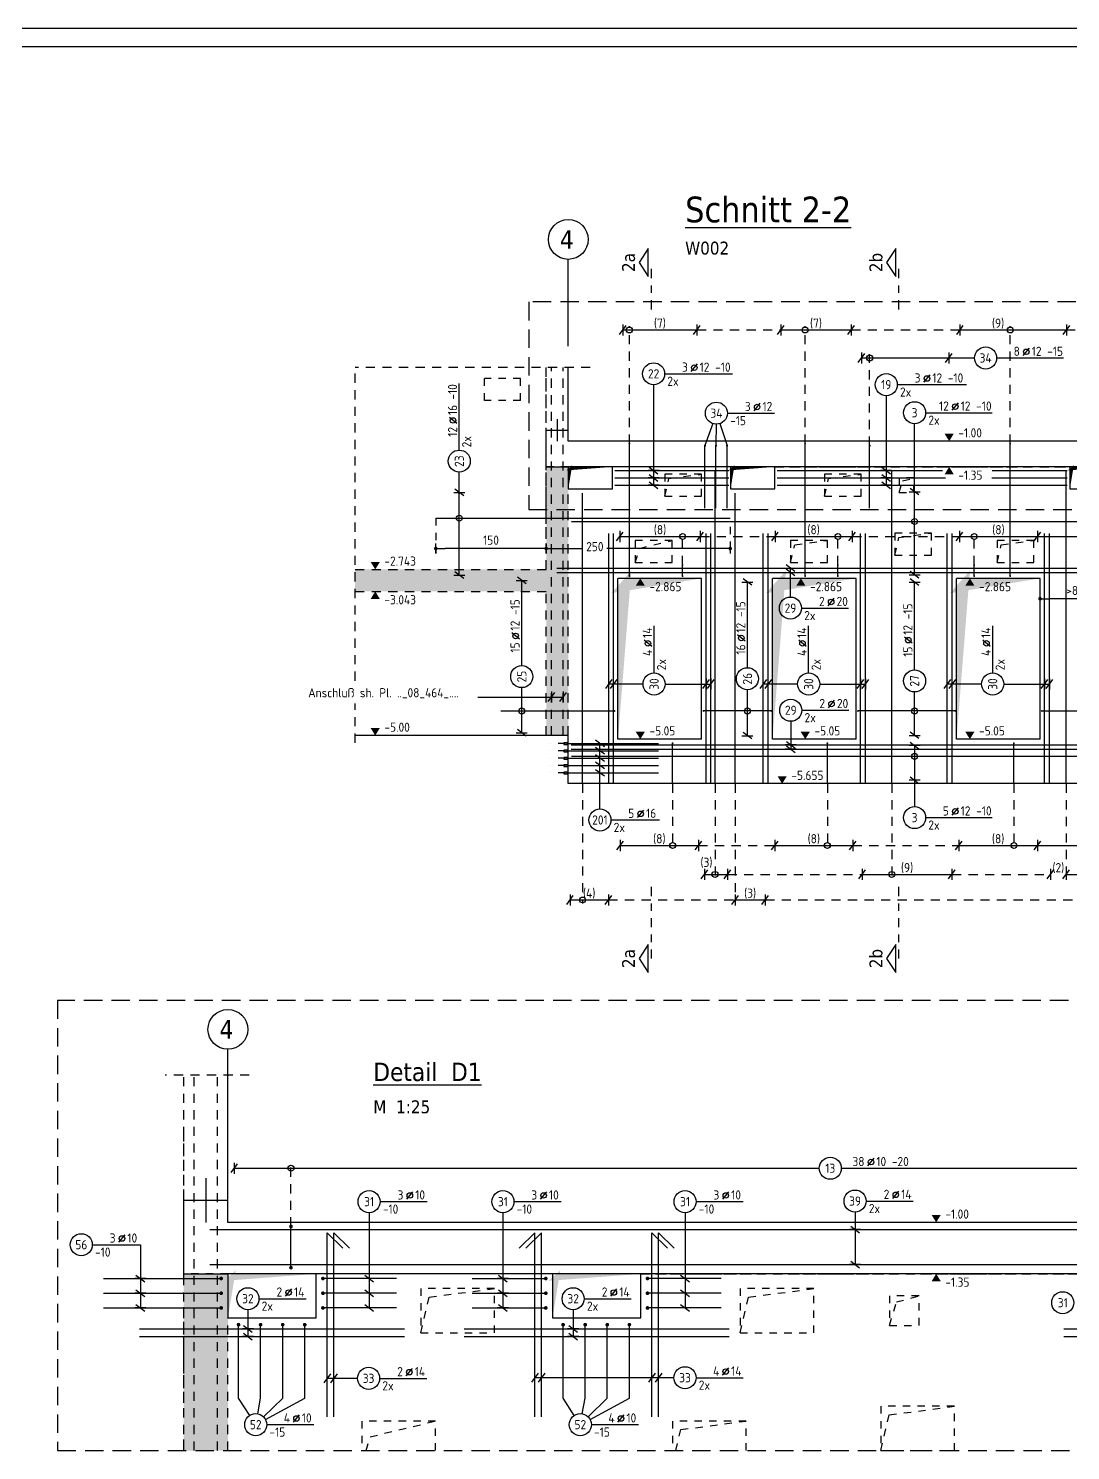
# Model space of a CAD drawing. Extents: x 40 to 158, y 100 to 142.
# Drawn here: x 87.45 to 101.61, y 122.31 to 141.64 of the extents above; entities that cross this region are included whole.
import ezdxf
from ezdxf.enums import TextEntityAlignment as Align

# ---------------------------------------------------------------- set-up
doc = ezdxf.new("R2010")
doc.units = 0
doc.header["$LTSCALE"] = 0.5
for name, pattern in [('AUSGEZOGEN', [1000.01, 1000, 0.01]), ('DASHDOTSMALL', [1.05, 0.5, -0.25, 0.05, -0.25]), ('DOT', [0.175, 0.05, -0.125]), ('HIDDEN', [0.375, 0.25, -0.125]), ('HIDDEN2', [0.187, 0.125, -0.062]), ('HIDDEN4', [0.12, 0.02, -0.1]), ('PUNKT', [0.175, 0.05, -0.125]), ('STRICHLINIE', [0.75, 0.5, -0.25]), ('STRICHPUNKT', [1, 0.5, -0.25, 0, -0.25]), ('STRICHPUNKT2', [0.55, 0.25, -0.125, 0.05, -0.125]), ('VERDECKT', [0.375, 0.25, -0.125])]:
    doc.linetypes.add(name, pattern=pattern)
for name, color, linetype in [('ACHSEN', 7, 'Continuous'), ('AFB', 7, 'Continuous'), ('AFU', 7, 'Continuous'), ('BETON', 7, 'Continuous'), ('DETAIL', 7, 'Continuous'), ('DRUEBER', 7, 'Continuous'), ('grau_dunkel', 7, 'Continuous'), ('grau_mittel', 7, 'Continuous'), ('HILFE', 7, 'Continuous'), ('koten', 7, 'Continuous'), ('MASSE', 7, 'Continuous'), ('RAHMEN', 7, 'Continuous'), ('RND', 7, 'Continuous'), ('SCHNITTE', 7, 'STRICHPUNKT'), ('SFP_Achsen', 7, 'Continuous'), ('TEXT', 7, 'Continuous'), ('VERDECKT', 7, 'Continuous'), ('WBZ', 7, 'Continuous')]:
    doc.layers.add(name, color=color, linetype=linetype)
doc.styles.add('helv', font='tahoma.ttf')
doc.styles.add('txt', font='isocp.shx')
doc.linetypes.add('AFU_50K', pattern='A,0.15,["/",Standard,S=0.2,R=0,X=-0.01,Y=-0.1],0.07,["/",Standard,S=0.2,R=0,X=-0.01,Y=-0.1],0.15', length=0.37)
doc.linetypes.add('AFU_50L', pattern='A,0.75,["/",Standard,S=0.2,R=0,X=-0.01,Y=-0.1],0.07,["/",Standard,S=0.2,R=0,X=-0.01,Y=-0.1],0.75', length=1.57)
doc.linetypes.add('AFU_50M', pattern='A,0.45,["/",Standard,S=0.2,R=0,X=-0.01,Y=-0.1],0.07,["/",Standard,S=0.2,R=0,X=-0.01,Y=-0.1],0.45', length=0.97)
doc.dimstyles.new('DOT_I', dxfattribs={"dimscale": 0.5, "dimtxt": 0.25, "dimasz": 0.25, "dimexe": 0.1, "dimexo": 0.3, "dimgap": 0.1, "dimtad": 1, "dimdec": 3, "dimzin": 3, "dimtxsty": 'txt', "dimblk": 'DOT', "dimblk1": 'DOT', "dimblk2": 'DOT', "dimsah": 1, "dimcen": 0.1, "dimse1": 1, "dimse2": 1, "dimazin": 0, "dimtfac": 1, "dimtdec": 4, "dimtix": 1, "dimtmove": 2, "dimatfit": 3, "dimfxl": 0, "dimtvp": 1, "dimtolj": 1, "dimtzin": 0, "dimarcsym": 0})

# ---------------------------------------------------------------- blocks, each defined once
blk = doc.blocks.new('OKRD_O')
at = {"color": 0, "linetype": 'ByBlock'}
blk.add_solid([(-0.125, 0.202), (0.125, 0.202), (0, 0)], dxfattribs=at)
at = {"color": 0, "linetype": 'ByBlock', "style": 'txt'}
blk.add_attdef('OKRD', (0.25, 0.1), '', height=0.25, dxfattribs=at)
blk = doc.blocks.new('OKRD_U')
at = {"color": 0, "linetype": 'ByBlock'}
blk.add_solid([(-0.125, -0.202), (0.125, -0.202), (0, 0)], dxfattribs=at)
at = {"color": 0, "linetype": 'ByBlock', "style": 'txt'}
blk.add_attdef('OKRD', (0.25, -0.35), '', height=0.25, dxfattribs=at)
blk = doc.blocks.new('RND_LEI')
at = {"layer": 'RND', "color": 7, "linetype": 'Continuous'}
blk.add_line((1.022, 0.066), (1.19, 0.27), dxfattribs=at)
for centre, radius in [((0, 0), 0.3), ((1.106, 0.168), 0.075)]:
    blk.add_circle(centre, radius, dxfattribs=at)
at = {"layer": 'RND', "color": 7, "linetype": 'Continuous', "style": 'txt'}
blk.add_attdef('POSL', text='', height=0.25, dxfattribs=at).set_placement((0, 0), align=Align.MIDDLE)
blk.add_attdef('ANZ', text='', height=0.25, dxfattribs=at).set_placement((0.931, 0.057), align=Align.RIGHT)
for tag, p in [('DUM', (1.253, 0.057)), ('ABSTD', (1.674, 0.057)), ('POSTXT', (0.374, -0.327))]:
    blk.add_attdef(tag, p, '', height=0.25, dxfattribs=at)
blk = doc.blocks.new('lei_gre')
at = {"layer": 'RND', "color": 7, "linetype": 'Continuous'}
for p, q in [((-0.09, -0.12), (0.09, 0.12)), ((0, 0.15), (0, -0.15))]:
    blk.add_line(p, q, dxfattribs=at)
blk = doc.blocks.new('DOT')
at = {"layer": 'MASSE', "color": 7, "linetype": 'Continuous'}
for p, q in [((0, 0), (-1, 0)), ((0, 0.54), (0, -0.54))]:
    blk.add_line(p, q, dxfattribs=at)
at = {"layer": 'MASSE', "color": 7, "linetype": 'Continuous', "const_width": 0.2}
blk.add_lwpolyline([(-0.1, 0, 1), (0.1, 0, 1)], format="xyb", close=True, dxfattribs=at)
blk = doc.blocks.new('*D1233')
at = {"layer": 'DEFPOINTS', "color": 0, "linetype": 'AUSGEZOGEN', "transparency": 16777216}
for p in [(92.982, 134.574), (92.982, 134.574), (94.482, 134.574)]:
    blk.add_point(p, dxfattribs=at)
at = {"layer": 'MASSE', "color": 0, "linetype": 'AUSGEZOGEN', "lineweight": -2, "transparency": 16777216}
blk.add_line((94.357, 134.574), (93.107, 134.574), dxfattribs=at)
at = {"layer": 'MASSE', "color": 0, "linetype": 'AUSGEZOGEN', "lineweight": -2, "transparency": 16777216, "xscale": 0.125, "yscale": 0.125, "zscale": 0.125, "rotation": 180}
blk.add_blockref('DOT', (92.982, 134.574), dxfattribs=at)
at = {"layer": 'MASSE', "color": 0, "linetype": 'AUSGEZOGEN', "lineweight": -2, "transparency": 16777216, "xscale": 0.125, "yscale": 0.125, "zscale": 0.125}
blk.add_blockref('DOT', (94.482, 134.574), dxfattribs=at)
at = {"layer": 'MASSE', "color": 0, "linetype": 'AUSGEZOGEN', "transparency": 16777216, "insert": (93.732, 134.687), "char_height": 0.125, "attachment_point": 5, "style": 'txt'}
blk.add_mtext('\\A1;150', dxfattribs=at)
blk = doc.blocks.new('*D1234')
at = {"layer": 'DEFPOINTS', "color": 0, "linetype": 'AUSGEZOGEN', "transparency": 16777216}
for p in [(94.482, 134.574), (94.482, 134.574), (96.982, 134.574)]:
    blk.add_point(p, dxfattribs=at)
at = {"layer": 'MASSE', "color": 0, "linetype": 'AUSGEZOGEN', "lineweight": -2, "transparency": 16777216}
for p, q in [((94.607, 134.574), (94.978, 134.574)), ((96.857, 134.574), (95.307, 134.574))]:
    blk.add_line(p, q, dxfattribs=at)
at = {"layer": 'MASSE', "color": 0, "linetype": 'AUSGEZOGEN', "lineweight": -2, "transparency": 16777216, "xscale": 0.125, "yscale": 0.125, "zscale": 0.125, "rotation": 180}
blk.add_blockref('DOT', (94.482, 134.574), dxfattribs=at)
at = {"layer": 'MASSE', "color": 0, "linetype": 'AUSGEZOGEN', "lineweight": -2, "transparency": 16777216, "xscale": 0.125, "yscale": 0.125, "zscale": 0.125}
blk.add_blockref('DOT', (96.982, 134.574), dxfattribs=at)
at = {"layer": 'MASSE', "color": 0, "linetype": 'AUSGEZOGEN', "transparency": 16777216, "insert": (95.143, 134.599), "char_height": 0.125, "attachment_point": 5, "style": 'txt'}
blk.add_mtext('\\A1;250', dxfattribs=at)
blk = doc.blocks.new('*D1235')
at = {"layer": 'DEFPOINTS', "color": 0, "linetype": 'AUSGEZOGEN', "transparency": 16777216}
for p in [(101.192, 133.891), (101.192, 133.891), (102.025, 133.891)]:
    blk.add_point(p, dxfattribs=at)
at = {"layer": 'MASSE', "color": 0, "linetype": 'AUSGEZOGEN', "lineweight": -2, "transparency": 16777216}
blk.add_line((101.9, 133.891), (101.317, 133.891), dxfattribs=at)
at = {"layer": 'MASSE', "color": 0, "linetype": 'AUSGEZOGEN', "lineweight": -2, "transparency": 16777216, "xscale": 0.125, "yscale": 0.125, "zscale": 0.125, "rotation": 180}
blk.add_blockref('DOT', (101.192, 133.891), dxfattribs=at)
at = {"layer": 'MASSE', "color": 0, "linetype": 'AUSGEZOGEN', "lineweight": -2, "transparency": 16777216, "xscale": 0.125, "yscale": 0.125, "zscale": 0.125}
blk.add_blockref('DOT', (102.025, 133.891), dxfattribs=at)
at = {"layer": 'MASSE', "color": 0, "linetype": 'AUSGEZOGEN', "transparency": 16777216, "insert": (101.667, 134.003), "char_height": 0.125, "attachment_point": 5, "style": 'txt'}
blk.add_mtext('\\A1;>80', dxfattribs=at)
blk = doc.blocks.new('SCHN-2')
at = {"layer": 'SCHNITTE', "color": 6, "linetype": 'Continuous'}
blk.add_lwpolyline([(0.378, 0.088), (0, 0.34), (-0.378, 0.088)], close=True, dxfattribs=at)
at = {"layer": 'SCHNITTE', "color": 1, "linetype": 'DASHDOTSMALL', "style": 'helv'}
blk.add_attdef('SCHN-2', text='', height=0.35, dxfattribs=at).set_placement((0, 0.45), align=Align.CENTER)
blk = doc.blocks.new('A0-19-0')
at = {"layer": 'RAHMEN'}
blk.add_line((137.9, 84.1), (0, 84.1), dxfattribs=at)
at = {"layer": 'RAHMEN', "color": 5}
blk.add_line((137.4, 83.6), (2, 83.6), dxfattribs=at)

msp = doc.modelspace()

# ---------------------------------------------------------------- hatches: boundary and pattern name
at = {"layer": 'grau_mittel'}
msp.add_hatch(color=61, dxfattribs=at).paths.add_polyline_path([(94.7824, 135.3828), (94.7824, 135.6828), (94.4824, 135.6828), (94.4824, 135.6613), (94.4824, 134.2898), (91.8858, 134.2898), (91.8858, 133.9898), (94.4824, 133.9898), (94.4824, 132.0328), (94.7824, 132.0328)])

# ---------------------------------------------------------------- linework, layer by layer
at = {"layer": 'ACHSEN', "color": 140, "linetype": 'AUSGEZOGEN'}
for p, q in [((94.7824, 137.3213), (94.7824, 138.5027)), ((90.1573, 125.7766), (90.1573, 127.7684))]:
    msp.add_line(p, q, dxfattribs=at)
at = {"layer": 'AFB', "color": 1, "linetype": 'AUSGEZOGEN'}
for p, q in [((94.6324, 136.3328), (94.6324, 136.0328)), ((89.8573, 126.0163), (89.8573, 125.4163))]:
    msp.add_line(p, q, dxfattribs=at)
at = {"layer": 'AFU', "color": 8, "linetype": 'AFU_50K'}
for p, q in [((94.4824, 135.6613), (94.4824, 136.1828)), ((94.4824, 135.6828), (94.7824, 135.6828)), ((89.5573, 124.6733), (89.5573, 125.7163)), ((89.5573, 124.7163), (90.1573, 124.7163))]:
    msp.add_line(p, q, dxfattribs=at)
at = {"layer": 'AFU', "color": 8, "linetype": 'AFU_50M'}
for p, q in [((94.4824, 136.1828), (94.7824, 136.1828)), ((89.5573, 125.7163), (90.1573, 125.7163))]:
    msp.add_line(p, q, dxfattribs=at)
at = {"layer": 'AFU', "color": 8, "linetype": 'AFU_50L'}
for p, q in [((96.9874, 135.6828), (95.3824, 135.6828)), ((101.5974, 135.6828), (97.5874, 135.6828)), ((94.7824, 132.0328), (91.8858, 132.0328)), ((94.7824, 131.3778), (94.7824, 132.0328)), ((103.5074, 131.3778), (94.7824, 131.3778)), ((94.5673, 124.7163), (91.3573, 124.7163)), ((103.7873, 124.7163), (95.7673, 124.7163))]:
    msp.add_line(p, q, dxfattribs=at)
at = {"layer": 'BETON', "color": 6, "linetype": 'AUSGEZOGEN'}
for p, q in [((94.7824, 136.0328), (94.7824, 137.0328)), ((103.2074, 136.0328), (94.7824, 136.0328)), ((95.4574, 131.9828), (95.4574, 134.1678)), ((96.5924, 134.1678), (95.4574, 134.1678)), ((96.5924, 131.9828), (96.5924, 134.1678)), ((97.5574, 131.9828), (97.5574, 134.1678)), ((98.6924, 134.1678), (97.5574, 134.1678)), ((98.6924, 131.9828), (98.6924, 134.1678)), ((100.0574, 131.9828), (100.0574, 134.1678)), ((101.1924, 134.1678), (100.0574, 134.1678)), ((101.1924, 131.9828), (101.1924, 134.1678)), ((96.5924, 131.9828), (95.4574, 131.9828)), ((98.6924, 131.9828), (97.5574, 131.9828)), ((101.1924, 131.9828), (100.0574, 131.9828)), ((90.1573, 125.4163), (90.1573, 127.4163)), ((107.0073, 125.4163), (90.1573, 125.4163))]:
    msp.add_line(p, q, dxfattribs=at)
for points in [[(94.7824, 135.6828), (94.7824, 135.3828), (95.3824, 135.3828), (95.3824, 135.6828)], [(96.9874, 135.6828), (96.9874, 135.3828), (97.5874, 135.3828), (97.5874, 135.6828)], [(101.5974, 135.6828), (101.5974, 135.3828), (102.2674, 135.3828), (102.2674, 135.6828)], [(90.1573, 124.7163), (90.1573, 124.1163), (91.3573, 124.1163), (91.3573, 124.7163)], [(94.5673, 124.7163), (94.5673, 124.1163), (95.7673, 124.1163), (95.7673, 124.7163)]]:
    msp.add_lwpolyline(points, close=True, dxfattribs=at)
at = {"layer": 'DETAIL', "color": 102, "linetype": 'STRICHLINIE'}
for points in [[(94.2464, 137.9242), (94.2464, 135.1024), (103.9266, 135.1024), (103.9266, 137.9242)], [(87.8415, 128.4316), (87.8415, 122.3148), (108.3263, 122.3148), (108.3263, 128.4316)]]:
    msp.add_lwpolyline(points, close=True, dxfattribs=at)
at = {"layer": 'DRUEBER', "color": 7, "linetype": 'DOT'}
for p, q in [((94.1324, 136.8828), (93.6424, 136.8828)), ((93.6424, 136.5828), (93.6424, 136.8828)), ((94.1324, 136.5828), (94.1324, 136.8828)), ((94.1324, 136.5828), (93.6424, 136.5828)), ((94.7824, 135.6828), (94.4824, 135.6828)), ((96.9874, 135.6828), (95.3824, 135.6828)), ((97.5874, 135.6828), (101.5974, 135.6828)), ((90.1573, 124.7163), (89.5573, 124.7163)), ((94.5673, 124.7163), (91.3573, 124.7163)), ((95.7673, 124.7163), (103.1673, 124.7163))]:
    msp.add_line(p, q, dxfattribs=at)
at = {"layer": 'DRUEBER', "color": 7, "linetype": 'PUNKT'}
for p, q in [((94.4824, 135.6828), (94.4824, 136.6265)), ((89.5573, 124.7163), (89.5573, 126.6036))]:
    msp.add_line(p, q, dxfattribs=at)
at = {"layer": 'grau_dunkel', "color": 21}
for points in [[(94.7824, 135.3828, 0, 0.0489, 0), (94.8068, 135.6808, 0, 0, 0), (94.7833, 135.6601, 0.0456, 0, 0), (95.3824, 135.6828, 0, 0, 0)], [(96.9874, 135.3828, 0, 0.0489, 0), (97.0118, 135.6808, 0, 0, 0), (96.9883, 135.6601, 0.0456, 0, 0), (97.5874, 135.6828, 0, 0, 0)], [(101.5974, 135.3828, 0, 0.0489, 0), (101.6218, 135.6808, 0, 0, 0), (101.5982, 135.6602, 0.0452, 0, 0), (102.2674, 135.6828, 0, 0, 0)], [(95.4574, 131.9828, 0, 0.1728, 0), (95.5438, 134.1644, 0, 0, 0), (95.465, 134.0756, 0.1851, 0, 0), (96.5924, 134.1678, 0, 0, 0)], [(97.5574, 131.9828, 0, 0.1728, 0), (97.6438, 134.1644, 0, 0, 0), (97.565, 134.0756, 0.1851, 0, 0), (98.6924, 134.1678, 0, 0, 0)], [(100.0574, 131.9828, 0, 0.1728, 0), (100.1438, 134.1644, 0, 0, 0), (100.065, 134.0756, 0.1851, 0, 0), (101.1924, 134.1678, 0, 0, 0)], [(90.1573, 124.1163, 0, 0.0978, 0), (90.2061, 124.7123, 0, 0, 0), (90.159, 124.6708, 0.0911, 0, 0), (91.3573, 124.7163, 0, 0, 0)], [(94.5673, 124.1163, 0, 0.0978, 0), (94.6161, 124.7123, 0, 0, 0), (94.569, 124.6708, 0.0911, 0, 0), (95.7673, 124.7163, 0, 0, 0)]]:
    msp.add_lwpolyline(points, format="xyseb", dxfattribs=at)
at = {"layer": 'grau_mittel', "color": 61, "linetype": 'AUSGEZOGEN'}
msp.add_solid([(90.1573, 124.7163), (89.5573, 124.7163), (90.1573, 122.3148), (89.5573, 122.3148)], dxfattribs=at)
at = {"layer": 'HILFE', "color": 102, "linetype": 'HIDDEN'}
for p, q in [((95.0808, 137.0328), (91.8858, 137.0328)), ((91.8858, 132.7757), (91.8858, 137.0328)), ((91.8858, 131.9328), (91.8858, 132.4693)), ((90.4479, 127.4163), (89.3053, 127.4163))]:
    msp.add_line(p, q, dxfattribs=at)
at = {"layer": 'HILFE', "color": 102, "linetype": 'AUSGEZOGEN'}
msp.add_line((93.5529, 132.555), (94.7123, 132.555), dxfattribs=at)
for points in [[(94.7214, 131.9118), (94.7824, 131.9118), (94.7824, 131.9338), (94.7214, 131.9338)], [(94.7214, 131.8118), (94.7824, 131.8118), (94.7824, 131.8338), (94.7214, 131.8338)], [(94.7214, 131.7118), (94.7824, 131.7118), (94.7824, 131.7338), (94.7214, 131.7338)], [(94.7214, 131.6118), (94.7824, 131.6118), (94.7824, 131.6338), (94.7214, 131.6338)], [(94.7214, 131.5118), (94.7824, 131.5118), (94.7824, 131.5338), (94.7214, 131.5338)]]:
    msp.add_lwpolyline(points, close=True, dxfattribs=at)
at = {"layer": 'MASSE', "color": 7, "linetype": 'HIDDEN4'}
for p, q in [((94.4824, 134.5067), (94.4824, 137.0328)), ((92.9824, 134.9851), (92.9824, 134.5067)), ((96.9824, 134.8675), (96.9824, 134.5067)), ((89.5573, 122.364), (89.5573, 126.5321))]:
    msp.add_line(p, q, dxfattribs=at)
at = {"layer": 'RND', "color": 7, "linetype": 'AUSGEZOGEN'}
for p, q in [((95.5242, 137.5435), (96.529, 137.5435)), ((97.6692, 137.5435), (98.6258, 137.5435)), ((100.1041, 137.5435), (101.5526, 137.5435)), ((101.5526, 137.5435), (101.6676, 137.5435)), ((98.7676, 137.163), (99.9509, 137.163)), ((99.9509, 137.163), (100.3023, 137.163)), ((100.6023, 137.163), (101.5086, 137.163)), ((96.0907, 136.9475), (97.012, 136.9475)), ((93.3009, 135.9108), (93.3009, 136.8171)), ((99.2518, 136.8005), (100.1922, 136.8005)), ((96.9445, 136.4129), (97.5845, 136.4129)), ((99.4869, 135.346), (99.4869, 136.2684)), ((99.6369, 136.4184), (100.5432, 136.4184)), ((93.3009, 135.3343), (93.3009, 135.6108)), ((93.3009, 134.2108), (93.3009, 135.3343)), ((99.4869, 134.217), (99.4869, 135.346)), ((95.4827, 134.737), (96.5743, 134.737)), ((97.5907, 134.737), (98.6389, 134.737)), ((100.0958, 134.737), (101.1566, 134.737)), ((101.1566, 134.737), (103.9629, 134.737)), ((94.1501, 132.9827), (94.1501, 134.1369)), ((97.2164, 132.9542), (97.2164, 134.1183)), ((99.4869, 132.9248), (99.4869, 134.1181)), ((97.9505, 133.7635), (98.5905, 133.7635)), ((95.948, 132.8819), (95.948, 133.5219)), ((98.048, 132.8819), (98.048, 133.5219)), ((100.548, 132.8819), (100.548, 133.5219)), ((94.1501, 132.0703), (94.1501, 132.6827)), ((97.2164, 132.0299), (97.2164, 132.6542)), ((99.4869, 132.0344), (99.4869, 132.6248)), ((97.9553, 132.3758), (98.5953, 132.3758)), ((99.4869, 131.8974), (99.4869, 131.4234)), ((99.4869, 131.4234), (99.4869, 131.0666)), ((95.3623, 130.8843), (96.0223, 130.8843)), ((99.6369, 130.9166), (100.5432, 130.9166)), ((95.4884, 130.5376), (96.5494, 130.5376)), ((97.5892, 130.5376), (98.647, 130.5376)), ((100.088, 130.5376), (101.1561, 130.5376)), ((101.1561, 130.5376), (103.1835, 130.5376)), ((96.6321, 130.1446), (96.945, 130.1446)), ((98.775, 130.1446), (99.995, 130.1446)), ((101.5485, 130.1446), (102.2443, 130.1446)), ((94.8055, 129.7976), (95.3267, 129.7976)), ((97.0481, 129.7976), (97.4568, 129.7976)), ((90.2446, 126.1516), (98.1914, 126.1516)), ((98.4914, 126.1516), (105.08, 126.1516)), ((92.226, 125.6976), (92.866, 125.6976)), ((94.0433, 125.6976), (94.6833, 125.6976)), ((96.5186, 125.6976), (97.1586, 125.6976)), ((98.8287, 125.7056), (99.4687, 125.7056)), ((88.3153, 125.1121), (88.9686, 125.1121)), ((90.5788, 124.3782), (91.2188, 124.3782)), ((94.9982, 124.3782), (95.6382, 124.3782)), ((96.5181, 123.3045), (97.1581, 123.3045)), ((92.2189, 123.2963), (92.8589, 123.2963)), ((90.6855, 122.6669), (91.3255, 122.6669)), ((95.0955, 122.6669), (95.7355, 122.6669))]:
    msp.add_line(p, q, dxfattribs=at)
at = {"layer": 'RND', "color": 102, "linetype": 'VERDECKT'}
for p, q in [((95.6116, 135.9997), (95.6116, 137.5935)), ((97.9999, 135.9997), (97.9999, 137.5935)), ((100.7864, 135.9997), (100.7864, 137.5935)), ((98.8763, 135.9714), (98.8763, 137.213)), ((96.3348, 134.3482), (96.3348, 134.787)), ((98.4446, 134.3482), (98.4446, 134.787)), ((100.2976, 134.3482), (100.2976, 134.787)), ((94.9755, 131.3778), (94.9755, 129.7476)), ((96.1997, 131.3778), (96.1997, 130.4876)), ((96.7758, 131.3778), (96.7758, 130.0946)), ((97.0481, 131.3778), (97.0481, 129.7476)), ((98.302, 131.3778), (98.302, 130.4876)), ((99.1774, 131.3778), (99.1774, 130.0946)), ((100.836, 131.3778), (100.836, 130.4876)), ((101.5485, 131.3764), (101.5485, 130.0932)), ((91.0145, 125.3596), (91.0145, 126.2016))]:
    msp.add_line(p, q, dxfattribs=at)
at = {"layer": 'RND', "color": 7, "linetype": 'VERDECKT'}
for p, q in [((96.529, 137.5435), (97.6692, 137.5435)), ((98.6258, 137.5435), (100.1041, 137.5435)), ((96.5743, 134.737), (97.5907, 134.737)), ((98.6389, 134.737), (100.0958, 134.737)), ((96.5494, 130.5376), (97.5892, 130.5376)), ((98.647, 130.5376), (100.088, 130.5376)), ((96.945, 130.1446), (98.775, 130.1446)), ((99.995, 130.1446), (101.3325, 130.1446)), ((95.3267, 129.7976), (97.0481, 129.7976)), ((97.4568, 129.7976), (101.6598, 129.7976))]:
    msp.add_line(p, q, dxfattribs=at)
at = {"layer": 'RND', "color": 1, "linetype": 'HIDDEN'}
for p, q in [((94.5525, 132.0328), (94.5525, 137.0328)), ((94.7123, 132.0328), (94.7123, 137.0328)), ((89.6975, 122.3148), (89.6975, 127.4163)), ((90.0171, 122.3148), (90.0171, 127.4163))]:
    msp.add_line(p, q, dxfattribs=at)
at = {"layer": 'RND', "color": 102, "linetype": 'AUSGEZOGEN'}
for p, q in [((95.9407, 136.7975), (95.9407, 135.4348)), ((99.1018, 136.6505), (99.1018, 135.4329)), ((96.7446, 136.2715), (96.6389, 135.9714)), ((96.7926, 136.2629), (96.7889, 135.9714)), ((96.8411, 136.2704), (96.9389, 135.9714)), ((97.8005, 133.9135), (97.8005, 134.3053)), ((95.798, 132.7319), (95.3309, 132.7319)), ((96.098, 132.7319), (96.7189, 132.7319)), ((97.898, 132.7319), (97.4309, 132.7319)), ((98.198, 132.7319), (98.8189, 132.7319)), ((100.398, 132.7319), (99.9309, 132.7319)), ((100.698, 132.7319), (101.3189, 132.7319)), ((97.8053, 132.2258), (97.8053, 131.8454)), ((95.2123, 131.0343), (95.2123, 131.9228)), ((92.076, 125.5476), (92.076, 124.2527)), ((93.8933, 125.5476), (93.8933, 124.2527)), ((96.3686, 125.5476), (96.3686, 124.2527)), ((98.6787, 125.5556), (98.6787, 124.8444)), ((88.9686, 125.1121), (88.9686, 124.2527)), ((90.4288, 124.2282), (90.4288, 123.8639)), ((94.8482, 124.2282), (94.8482, 123.8639)), ((96.2181, 123.3045), (94.3262, 123.3045)), ((91.9189, 123.2963), (91.5079, 123.2963)), ((90.4536, 122.7925), (90.3016, 123.0253)), ((90.5627, 122.8144), (90.6016, 123.0253)), ((90.6427, 122.7718), (90.9016, 123.0253)), ((90.6676, 122.7379), (91.2016, 123.0253)), ((94.8636, 122.7925), (94.7116, 123.0253)), ((94.9727, 122.8144), (95.0116, 123.0253)), ((95.0527, 122.7718), (95.3116, 123.0253)), ((95.0776, 122.7379), (95.6116, 123.0253))]:
    msp.add_line(p, q, dxfattribs=at)
at = {"layer": 'RND', "color": 7, "linetype": 'AUSGEZOGEN'}
for points, const_width in [([(95.6054, 135.9997, 1), (95.6179, 135.9997, 1)], 0.0125), ([(96.6319, 135.9714, 1), (96.6459, 135.9714, 1)], 0.014), ([(96.7819, 135.9714, 1), (96.7959, 135.9714, 1)], 0.014), ([(96.9319, 135.9714, 1), (96.9459, 135.9714, 1)], 0.014), ([(97.9937, 135.9997, 1), (98.0062, 135.9997, 1)], 0.0125), ([(98.8693, 135.9714, 1), (98.8833, 135.9714, 1)], 0.014), ([(100.7802, 135.9997, 1), (100.7927, 135.9997, 1)], 0.0125), ([(96.3286, 134.3482, 1), (96.3411, 134.3482, 1)], 0.0125), ([(98.4384, 134.3482, 1), (98.4509, 134.3482, 1)], 0.0125), ([(100.2913, 134.3482, 1), (100.3038, 134.3482, 1)], 0.0125), ([(95.6054, 134.1997, 1), (95.6179, 134.1997, 1)], 0.0125), ([(96.3286, 134.1982, 1), (96.3411, 134.1982, 1)], 0.0125), ([(97.9937, 134.1997, 1), (98.0062, 134.1997, 1)], 0.0125), ([(98.4384, 134.1982, 1), (98.4509, 134.1982, 1)], 0.0125), ([(100.2913, 134.1982, 1), (100.3038, 134.1982, 1)], 0.0125), ([(100.7802, 134.1997, 1), (100.7927, 134.1997, 1)], 0.0125), ([(95.4047, 132.3659, 1), (95.4172, 132.3659, 1)], 0.0125), ([(96.6248, 132.3659, -1), (96.6123, 132.3659, -1)], 0.0125), ([(97.5448, 132.3659, -1), (97.5323, 132.3659, -1)], 0.0125), ([(98.7248, 132.3659, -1), (98.7123, 132.3659, -1)], 0.0125), ([(100.0448, 132.3659, -1), (100.0323, 132.3659, -1)], 0.0125), ([(101.2237, 132.3659, -1), (101.2112, 132.3659, -1)], 0.0125), ([(96.1935, 131.9278, 1), (96.206, 131.9278, 1)], 0.0125), ([(98.2957, 131.9278, 1), (98.3082, 131.9278, 1)], 0.0125), ([(100.8297, 131.9278, 1), (100.8422, 131.9278, 1)], 0.0125), ([(91.002, 125.3596, 1), (91.027, 125.3596, 1)], 0.025), ([(90.0662, 124.6652, 1), (90.0662, 124.6402, 1)], 0.025), ([(91.002, 124.7996, 1), (91.027, 124.7996, 1)], 0.025), ([(91.4483, 124.6652, -1), (91.4483, 124.6402, -1)], 0.025), ([(94.4762, 124.6652, 1), (94.4762, 124.6402, 1)], 0.025), ([(95.8583, 124.6652, -1), (95.8583, 124.6402, -1)], 0.025), ([(90.0662, 124.4652, 1), (90.0662, 124.4402, 1)], 0.025), ([(91.4483, 124.4652, -1), (91.4483, 124.4402, -1)], 0.025), ([(94.4762, 124.4652, 1), (94.4762, 124.4402, 1)], 0.025), ([(95.8583, 124.4652, -1), (95.8583, 124.4402, -1)], 0.025), ([(90.0662, 124.2652, 1), (90.0662, 124.2402, 1)], 0.025), ([(91.4483, 124.2652, -1), (91.4483, 124.2402, -1)], 0.025), ([(94.4762, 124.2652, 1), (94.4762, 124.2402, 1)], 0.025), ([(95.8583, 124.2652, -1), (95.8583, 124.2402, -1)], 0.025), ([(90.2891, 124.0253, 1), (90.3141, 124.0253, 1)], 0.025), ([(90.5891, 124.0253, 1), (90.6141, 124.0253, 1)], 0.025), ([(90.8891, 124.0253, 1), (90.9141, 124.0253, 1)], 0.025), ([(91.1891, 124.0253, 1), (91.2141, 124.0253, 1)], 0.025), ([(94.6991, 124.0253, 1), (94.7241, 124.0253, 1)], 0.025), ([(94.9991, 124.0253, 1), (95.0241, 124.0253, 1)], 0.025), ([(95.2991, 124.0253, 1), (95.3241, 124.0253, 1)], 0.025), ([(95.5991, 124.0253, 1), (95.6241, 124.0253, 1)], 0.025)]:
    msp.add_lwpolyline(points, format="xyb", close=True, dxfattribs=dict(at, const_width=const_width))
at = {"layer": 'RND', "color": 1, "linetype": 'AUSGEZOGEN'}
for points in [[(95.6116, 134.1997), (95.6116, 135.9997)], [(96.6389, 135.1214), (96.6389, 135.9714)], [(96.7889, 135.1214), (96.7889, 135.9714)], [(96.9389, 135.1214), (96.9389, 135.9714)], [(97.9999, 134.1997), (97.9999, 135.9997)], [(98.8763, 135.1214), (98.8763, 135.9714)], [(100.7864, 134.1997), (100.7864, 135.9997)], [(95.4131, 135.6348), (96.9631, 135.6348)], [(95.4131, 135.5348), (96.9631, 135.5348)], [(96.7758, 131.3778), (96.7758, 135.6278)], [(97.6197, 135.6329), (99.8656, 135.6329)], [(97.6197, 135.5329), (99.9083, 135.5329)], [(99.1774, 131.3778), (99.1774, 135.6278)], [(100.5389, 135.5329), (101.5584, 135.5329)], [(100.5434, 135.6329), (101.5584, 135.6329)], [(101.5485, 131.3764), (101.5485, 135.6264)], [(94.9755, 131.3778), (94.9755, 135.3278)], [(95.4131, 135.4348), (96.9631, 135.4348)], [(97.0481, 131.3778), (97.0481, 135.3278)], [(97.6197, 135.4329), (101.5584, 135.4329)], [(92.9824, 134.9851), (96.9824, 134.9851)], [(94.8238, 134.9415), (102.2238, 134.9415)], [(95.3309, 131.3778), (95.3309, 134.7778)], [(95.3963, 131.3778), (95.3963, 134.7778)], [(96.6535, 131.3778), (96.6535, 134.7778)], [(96.7189, 131.3778), (96.7189, 134.7778)], [(97.4309, 131.3778), (97.4309, 134.7778)], [(97.4963, 131.3778), (97.4963, 134.7778)], [(98.7535, 131.3778), (98.7535, 134.7778)], [(98.8189, 131.3778), (98.8189, 134.7778)], [(99.9309, 131.3778), (99.9309, 134.7778)], [(99.9963, 131.3778), (99.9963, 134.7778)], [(101.2535, 131.3778), (101.2535, 134.7778)], [(101.3189, 131.3778), (101.3189, 134.7778)], [(96.3348, 134.1982), (96.3348, 134.3482)], [(98.4446, 134.1982), (98.4446, 134.3482)], [(100.2976, 134.1982), (100.2976, 134.3482)], [(94.6249, 134.3053), (102.0249, 134.3053)], [(94.6249, 134.2467), (102.0249, 134.2467)], [(93.8672, 132.3659), (95.4172, 132.3659)], [(97.5386, 132.3659), (96.6186, 132.3659)], [(100.0386, 132.3659), (98.7186, 132.3659)], [(101.2174, 132.3659), (102.2674, 132.3659)], [(94.7584, 131.9228), (96.0084, 131.9228)], [(94.7584, 131.8228), (96.0084, 131.8228)], [(94.8205, 131.9039), (102.2205, 131.9039)], [(94.8205, 131.8454), (102.2205, 131.8454)], [(96.1997, 131.3778), (96.1997, 131.9278)], [(98.302, 131.3778), (98.302, 131.9278)], [(100.836, 131.3778), (100.836, 131.9278)], [(94.7584, 131.7228), (96.0084, 131.7228)], [(94.7584, 131.6228), (96.0084, 131.6228)], [(94.8238, 131.7496), (102.2238, 131.7496)], [(94.7584, 131.5228), (96.0084, 131.5228)], [(89.912, 125.3179), (106.612, 125.3179)], [(91.0145, 124.7996), (91.0145, 125.3596)], [(91.5079, 122.7752), (91.5079, 125.2752), (91.7201, 125.0631)], [(91.5984, 122.7752), (91.5984, 125.2752), (91.8106, 125.0631)], [(94.3262, 122.7752), (94.3262, 125.2752), (94.114, 125.0631)], [(94.4167, 122.7752), (94.4167, 125.2752), (94.2045, 125.0631)], [(95.9179, 122.7752), (95.9179, 125.2752), (96.1301, 125.0631)], [(96.0084, 122.7752), (96.0084, 125.2752), (96.2206, 125.0631)], [(89.912, 124.8444), (106.612, 124.8444)], [(88.4662, 124.6527), (90.0662, 124.6527)], [(92.4483, 124.6527), (91.4483, 124.6527)], [(93.4762, 124.6527), (94.4762, 124.6527)], [(96.8583, 124.6527), (95.8583, 124.6527)], [(88.4662, 124.4527), (90.0662, 124.4527)], [(92.4483, 124.4527), (91.4483, 124.4527)], [(93.4762, 124.4527), (94.4762, 124.4527)], [(96.8583, 124.4527), (95.8583, 124.4527)], [(88.4662, 124.2527), (90.0662, 124.2527)], [(92.4483, 124.2527), (91.4483, 124.2527)], [(93.4762, 124.2527), (94.4762, 124.2527)], [(96.8583, 124.2527), (95.8583, 124.2527)], [(88.9573, 123.9696), (92.5573, 123.9696)], [(90.3016, 123.0253), (90.3016, 124.0253)], [(90.6016, 123.0253), (90.6016, 124.0253)], [(90.9016, 123.0253), (90.9016, 124.0253)], [(91.2016, 123.0253), (91.2016, 124.0253)], [(93.3673, 123.9696), (96.9673, 123.9696)], [(94.7116, 123.0253), (94.7116, 124.0253)], [(95.0116, 123.0253), (95.0116, 124.0253)], [(95.3116, 123.0253), (95.3116, 124.0253)], [(95.6116, 123.0253), (95.6116, 124.0253)], [(101.5171, 123.9696), (105.1171, 123.9696)], [(88.9573, 123.8639), (92.5573, 123.8639)], [(93.3673, 123.8639), (96.9673, 123.8639)], [(101.5171, 123.8639), (105.1171, 123.8639)]]:
    msp.add_lwpolyline(points, dxfattribs=at)
at = {"layer": 'RND', "color": 1, "linetype": 'HIDDEN2'}
for points in [[(94.7454, 131.9228), (94.5441, 131.9228)], [(94.7454, 131.8228), (94.5441, 131.8228)], [(94.7454, 131.7228), (94.5441, 131.7228)], [(94.7454, 131.6228), (94.5441, 131.6228)], [(94.7454, 131.5228), (94.5441, 131.5228)]]:
    msp.add_lwpolyline(points, dxfattribs=at)
at = {"layer": 'RND', "color": 7, "linetype": 'AUSGEZOGEN'}
for centre in [(95.6116, 137.5435), (97.9999, 137.5435), (100.7864, 137.5435), (98.8763, 137.163), (93.3009, 134.9851), (99.4869, 134.9415), (96.3348, 134.737), (98.4446, 134.737), (100.2976, 134.737), (94.1501, 132.3659), (97.2164, 132.3659), (99.4869, 132.3659), (99.4869, 131.7496), (96.1997, 130.5376), (98.302, 130.5376), (100.836, 130.5376), (96.7758, 130.1446), (99.1774, 130.1446), (94.9755, 129.7976), (91.0145, 126.1516)]:
    msp.add_circle(centre, 0.04, dxfattribs=at)
at = {"layer": 'SCHNITTE', "color": 6, "linetype": 'STRICHPUNKT2'}
for p, q in [((95.9129, 137.8227), (95.9129, 138.4601)), ((99.2741, 137.8227), (99.2741, 138.4601)), ((95.9129, 129.0009), (95.9129, 130.0365)), ((99.2741, 129.0009), (99.2741, 130.0365))]:
    msp.add_line(p, q, dxfattribs=at)
at = {"layer": 'SFP_Achsen', "color": 7, "linetype": 'AUSGEZOGEN'}
for centre in [(94.7824, 138.7732), (90.1573, 128.0389)]:
    msp.add_circle(centre, 0.2705, dxfattribs=at)
at = {"layer": 'VERDECKT', "color": 7, "linetype": 'VERDECKT'}
for p, q in [((94.4824, 134.2898), (94.4824, 137.0328)), ((94.7824, 132.0328), (94.7824, 135.3828)), ((94.4824, 132.0328), (94.4824, 133.9898)), ((89.5573, 122.3148), (89.5573, 127.4163)), ((90.1573, 122.3148), (90.1573, 124.1163))]:
    msp.add_line(p, q, dxfattribs=at)
at = {"layer": 'VERDECKT', "color": 7, "linetype": 'HIDDEN'}
for p, q in [((96.9874, 135.6828), (95.3824, 135.6828)), ((97.5874, 135.6828), (101.5974, 135.6828)), ((91.8858, 134.2898), (94.4824, 134.2898)), ((91.8858, 133.9898), (94.4824, 133.9898)), ((94.5673, 124.7163), (91.3573, 124.7163)), ((95.7673, 124.7163), (103.7873, 124.7163))]:
    msp.add_line(p, q, dxfattribs=at)
at = {"layer": 'WBZ', "color": 102, "linetype": 'HIDDEN2'}
for p, q in [((96.0924, 135.2828), (96.1495, 135.5244)), ((96.1495, 135.5244), (96.5924, 135.5828)), ((98.2624, 135.2828), (98.3195, 135.5244)), ((98.3195, 135.5244), (98.7624, 135.5828)), ((99.2774, 135.3328), (99.3241, 135.4922)), ((99.3241, 135.4922), (99.4774, 135.5328)), ((99.2174, 134.4828), (99.2745, 134.7244)), ((99.2745, 134.7244), (99.7174, 134.7828)), ((95.6924, 134.3828), (95.7495, 134.5757)), ((95.7495, 134.5757), (96.1924, 134.6828)), ((97.8024, 134.3828), (97.8595, 134.6244)), ((97.8595, 134.6244), (98.3024, 134.6828)), ((100.6074, 134.3828), (100.6645, 134.6244)), ((100.6645, 134.6244), (101.1074, 134.6828)), ((92.8915, 124.3994), (93.7773, 124.5163)), ((97.2314, 124.3994), (98.1173, 124.5163)), ((92.7773, 123.9163), (92.8915, 124.3994)), ((97.1173, 123.9163), (97.2314, 124.3994)), ((99.1473, 124.0163), (99.2406, 124.3351)), ((99.2406, 124.3351), (99.5473, 124.4163)), ((99.1415, 122.7994), (100.0273, 122.9163)), ((99.0273, 122.3163), (99.1415, 122.7994)), ((92.0915, 122.5021), (92.9773, 122.7163)), ((96.2442, 122.3148), (96.3114, 122.5994)), ((96.3114, 122.5994), (97.1973, 122.7163)), ((92.036, 122.3148), (92.0915, 122.5021))]:
    msp.add_line(p, q, dxfattribs=at)
for points in [[(96.0924, 135.2828), (96.5924, 135.2828), (96.5924, 135.5828), (96.0924, 135.5828)], [(98.2624, 135.2828), (98.7624, 135.2828), (98.7624, 135.5828), (98.2624, 135.5828)], [(99.2774, 135.3328), (99.4774, 135.3328), (99.4774, 135.5328), (99.2774, 135.5328)], [(99.2174, 134.4828), (99.7174, 134.4828), (99.7174, 134.7828), (99.2174, 134.7828)], [(95.6924, 134.3828), (96.1924, 134.3828), (96.1924, 134.6828), (95.6924, 134.6828)], [(97.8024, 134.3828), (98.3024, 134.3828), (98.3024, 134.6828), (97.8024, 134.6828)], [(100.6074, 134.3828), (101.1074, 134.3828), (101.1074, 134.6828), (100.6074, 134.6828)], [(92.7773, 123.9163), (93.7773, 123.9163), (93.7773, 124.5163), (92.7773, 124.5163)], [(97.1173, 123.9163), (98.1173, 123.9163), (98.1173, 124.5163), (97.1173, 124.5163)], [(99.1473, 124.0163), (99.5473, 124.0163), (99.5473, 124.4163), (99.1473, 124.4163)], [(99.0273, 122.3163), (100.0273, 122.3163), (100.0273, 122.9163), (99.0273, 122.9163)]]:
    msp.add_lwpolyline(points, close=True, dxfattribs=at)
for points in [[(92.9773, 122.3148), (92.9773, 122.7163), (91.9773, 122.7163), (91.9773, 122.3148)], [(97.1973, 122.3148), (97.1973, 122.7163), (96.1973, 122.7163), (96.1973, 122.3148)]]:
    msp.add_lwpolyline(points, dxfattribs=at)

# ---------------------------------------------------------------- block references
at = {"layer": 'koten', "color": 7, "linetype": 'AUSGEZOGEN', "xscale": 0.5, "yscale": 0.5, "zscale": 0.5}
for name, p, values in [('OKRD_O', (99.9572, 136.0328), {'OKRD': '-1.00'}), ('OKRD_U', (99.9572, 135.6828), {'OKRD': '-1.35'}), ('OKRD_O', (92.1592, 134.2898), {'OKRD': '-2.743'}), ('OKRD_U', (95.7605, 134.1678), {'OKRD': '-2.865'}), ('OKRD_U', (97.9424, 134.1678), {'OKRD': '-2.865'}), ('OKRD_U', (100.2383, 134.1678), {'OKRD': '-2.865'}), ('OKRD_O', (92.1592, 132.0328), {'OKRD': '-5.00'}), ('OKRD_O', (95.7605, 131.9828), {'OKRD': '-5.05'}), ('OKRD_O', (98.0019, 131.9828), {'OKRD': '-5.05'}), ('OKRD_O', (100.2383, 131.9828), {'OKRD': '-5.05'}), ('OKRD_O', (97.6879, 131.3778), {'OKRD': '-5.655'}), ('OKRD_O', (99.7808, 125.4163), {'OKRD': '-1.00'}), ('OKRD_U', (99.7808, 124.7163), {'OKRD': '-1.35'})]:
    msp.add_blockref(name, p, dxfattribs=at).add_auto_attribs(values)
at = {"layer": 'koten', "color": 7, "linetype": 'HIDDEN', "xscale": 0.5, "yscale": 0.5, "zscale": 0.5}
msp.add_blockref('OKRD_U', (92.1592, 133.9898), dxfattribs=at).add_auto_attribs({'OKRD': '-3.043'})
at = {"layer": 'RAHMEN', "color": 7, "linetype": 'AUSGEZOGEN', "xscale": 0.5, "yscale": 0.5, "zscale": 0.5}
msp.add_blockref('A0-19-0', (39.9553, 99.5912), dxfattribs=at)
at = {"layer": 'RND', "color": 7, "linetype": 'AUSGEZOGEN', "xscale": 0.5, "yscale": 0.5, "zscale": 0.5}
for p in [(95.5242, 137.5435), (96.529, 137.5435), (97.6692, 137.5435), (98.6258, 137.5435), (100.1041, 137.5435), (101.5526, 137.5435), (98.7676, 137.163), (99.9509, 137.163), (95.4827, 134.737), (96.5743, 134.737), (97.5907, 134.737), (98.6389, 134.737), (100.0958, 134.737), (101.1566, 134.737), (94.5525, 132.555), (94.7123, 132.555), (95.4884, 130.5376), (96.5494, 130.5376), (97.5892, 130.5376), (98.647, 130.5376), (100.088, 130.5376), (101.1561, 130.5376), (96.6321, 130.1446), (96.945, 130.1446), (98.775, 130.1446), (99.995, 130.1446), (101.3325, 130.1446), (101.5485, 130.1446), (94.8055, 129.7976), (95.3267, 129.7976), (97.0481, 129.7976), (97.4568, 129.7976), (90.2446, 126.1516)]:
    msp.add_blockref('lei_gre', p, dxfattribs=at)
for p, values in [((100.4523, 137.163), {'POSL': '34', 'DUM': '12', 'ANZ': '8', 'ABSTD': '-15'}), ((95.9407, 136.9475), {'POSL': '22', 'DUM': '12', 'ANZ': '3', 'ABSTD': '-10', 'POSTXT': '2x'}), ((99.1018, 136.8005), {'POSL': '19', 'DUM': '12', 'ANZ': '3', 'ABSTD': '-10', 'POSTXT': '2x'}), ((96.7945, 136.4129), {'POSL': '34', 'DUM': '12', 'ANZ': '3', 'POSTXT': '-15'}), ((99.4869, 136.4184), {'POSL': '3', 'DUM': '12', 'ANZ': '12', 'ABSTD': '-10', 'POSTXT': '2x'}), ((97.8005, 133.7635), {'POSL': '29', 'DUM': '20', 'ANZ': '2', 'POSTXT': '2x'}), ((97.8053, 132.3758), {'POSL': '29', 'DUM': '20', 'ANZ': '2', 'POSTXT': '2x'}), ((95.2123, 130.8843), {'POSL': '201', 'DUM': '16', 'ANZ': '5', 'POSTXT': '2x'}), ((99.4869, 130.9166), {'POSL': '3', 'DUM': '12', 'ANZ': '5', 'ABSTD': '-10', 'POSTXT': '2x'}), ((98.3414, 126.1516), {'POSL': '13', 'DUM': '10', 'ANZ': '38', 'ABSTD': '-20'}), ((92.076, 125.6976), {'POSL': '31', 'DUM': '10', 'ANZ': '3', 'POSTXT': '-10'}), ((93.8933, 125.6976), {'POSL': '31', 'DUM': '10', 'ANZ': '3', 'POSTXT': '-10'}), ((96.3686, 125.6976), {'POSL': '31', 'DUM': '10', 'ANZ': '3', 'POSTXT': '-10'}), ((98.6787, 125.7056), {'POSL': '39', 'DUM': '14', 'ANZ': '2', 'POSTXT': '2x'}), ((88.1653, 125.1121), {'POSL': '56', 'DUM': '10', 'ANZ': '3', 'POSTXT': '-10'}), ((90.4288, 124.3782), {'POSL': '32', 'DUM': '14', 'ANZ': '2', 'POSTXT': '2x'}), ((94.8482, 124.3782), {'POSL': '32', 'DUM': '14', 'ANZ': '2', 'POSTXT': '2x'}), ((101.5002, 124.3238), {'POSL': '31', 'DUM': '10', 'ANZ': '3', 'POSTXT': '-10'}), ((92.0689, 123.2963), {'POSL': '33', 'DUM': '14', 'ANZ': '2', 'POSTXT': '2x'}), ((96.3681, 123.3045), {'POSL': '33', 'DUM': '14', 'ANZ': '4', 'POSTXT': '2x'}), ((90.5355, 122.6669), {'POSL': '52', 'DUM': '10', 'ANZ': '4', 'POSTXT': '-15'}), ((94.9455, 122.6669), {'POSL': '52', 'DUM': '10', 'ANZ': '4', 'POSTXT': '-15'})]:
    msp.add_blockref('RND_LEI', p, dxfattribs=at).add_auto_attribs(values)
at = {"layer": 'RND', "color": 7, "linetype": 'AUSGEZOGEN', "xscale": 0.5, "yscale": 0.5, "zscale": 0.5, "rotation": 90}
for p, values in [((93.3009, 135.7608), {'POSL': '23', 'DUM': '16', 'ANZ': '12', 'ABSTD': '-10', 'POSTXT': '2x'}), ((94.1501, 132.8327), {'POSL': '25', 'DUM': '12', 'ANZ': '15', 'ABSTD': '-15'}), ((97.2164, 132.8042), {'POSL': '26', 'DUM': '12', 'ANZ': '16', 'ABSTD': '-15'}), ((99.4869, 132.7748), {'POSL': '27', 'DUM': '12', 'ANZ': '15', 'ABSTD': '-15'}), ((95.948, 132.7319), {'POSL': '30', 'DUM': '14', 'ANZ': '4', 'POSTXT': '2x'}), ((98.048, 132.7319), {'POSL': '30', 'DUM': '14', 'ANZ': '4', 'POSTXT': '2x'}), ((100.548, 132.7319), {'POSL': '30', 'DUM': '14', 'ANZ': '4', 'POSTXT': '2x'})]:
    msp.add_blockref('RND_LEI', p, dxfattribs=at).add_auto_attribs(values)
at = {"layer": 'RND', "color": 102, "linetype": 'AUSGEZOGEN', "xscale": 0.5, "yscale": 0.5, "zscale": 0.5}
for p, rotation in [((95.9407, 135.6348), 270), ((99.1018, 135.6329), 270), ((95.9407, 135.5348), 270), ((95.9407, 135.4348), 270), ((99.1018, 135.5329), 270), ((99.1018, 135.4329), 270), ((97.8005, 134.3053), 90), ((97.8005, 134.2467), 90), ((95.3309, 132.7319), 180), ((95.3963, 132.7319), 180), ((97.4309, 132.7319), 180), ((97.4963, 132.7319), 180), ((99.9309, 132.7319), 180), ((99.9963, 132.7319), 180), ((95.2123, 131.9228), 90), ((95.2123, 131.8228), 90), ((97.8053, 131.9039), 270), ((97.8053, 131.8454), 270), ((95.2123, 131.7228), 90), ((95.2123, 131.6228), 90), ((95.2123, 131.5228), 90), ((98.6787, 125.3179), 270), ((98.6787, 124.8444), 270), ((88.9686, 124.6527), 270), ((92.076, 124.6527), 270), ((93.8933, 124.6527), 270), ((96.3686, 124.6527), 270), ((88.9686, 124.4527), 270), ((92.076, 124.4527), 270), ((93.8933, 124.4527), 270), ((96.3686, 124.4527), 270), ((88.9686, 124.2527), 270), ((92.076, 124.2527), 270), ((93.8933, 124.2527), 270), ((96.3686, 124.2527), 270), ((90.4288, 123.9696), 270), ((90.4288, 123.8639), 270), ((94.8482, 123.9696), 270), ((94.8482, 123.8639), 270), ((91.5079, 123.2963), 180), ((91.5984, 123.2963), 180), ((94.3262, 123.3045), 180), ((94.4167, 123.3045), 180), ((95.9179, 123.3045), 180), ((96.0084, 123.3045), 180)]:
    msp.add_blockref('lei_gre', p, dxfattribs=dict(at, rotation=rotation))
at = {"layer": 'RND', "color": 7, "linetype": 'AUSGEZOGEN', "xscale": 0.5, "yscale": 0.5, "zscale": 0.5}
for p, rotation in [((93.3009, 135.3343), 90), ((99.4869, 135.346), 90), ((93.3009, 134.2108), 90), ((94.1501, 134.1369), 90), ((97.2164, 134.1183), 90), ((99.4869, 134.217), 90), ((99.4869, 134.1181), 90), ((94.1501, 132.0703), 90), ((97.2164, 132.0299), 90), ((99.4869, 132.0344), 90), ((99.4869, 131.8974), 270), ((99.4869, 131.4234), 270)]:
    msp.add_blockref('lei_gre', p, dxfattribs=dict(at, rotation=rotation))
at = {"layer": 'RND', "color": 102, "linetype": 'AUSGEZOGEN', "xscale": 0.5, "yscale": 0.5, "zscale": 0.5}
for p in [(96.6535, 132.7319), (96.7189, 132.7319), (98.7535, 132.7319), (98.8189, 132.7319), (101.2535, 132.7319), (101.3189, 132.7319)]:
    msp.add_blockref('lei_gre', p, dxfattribs=at)
at = {"layer": 'SCHNITTE', "color": 6, "linetype": 'STRICHPUNKT2', "xscale": 0.5, "yscale": 0.5, "zscale": 0.5, "rotation": 90}
for p, values in [((95.9129, 138.4601), {'SCHN-2': '2a'}), ((99.2741, 138.4601), {'SCHN-2': '2b'}), ((95.9129, 129.0009), {'SCHN-2': '2a'}), ((99.2741, 129.0009), {'SCHN-2': '2b'})]:
    msp.add_blockref('SCHN-2', p, dxfattribs=at).add_auto_attribs(values)

# ---------------------------------------------------------------- texts
at = {"layer": 'RND', "color": 7, "linetype": 'AUSGEZOGEN', "style": 'txt'}
for s, p in [('(7)', (96.0266, 137.636)), ('(7)', (98.1475, 137.636)), ('(9)', (100.6211, 137.636)), ('(8)', (96.0285, 134.8295)), ('(8)', (98.1148, 134.8295)), ('(8)', (100.6262, 134.8295)), ('(8)', (96.0189, 130.6301)), ('(8)', (98.1181, 130.6301)), ('(8)', (100.622, 130.6301)), ('(3)', (96.6592, 130.3093)), ('(9)', (99.385, 130.2371)), ('(2)', (101.4405, 130.2371)), ('(4)', (95.0661, 129.8901)), ('(3)', (97.2525, 129.8901))]:
    msp.add_text(s, height=0.125, dxfattribs=at).set_placement(p, align=Align.MIDDLE)
at = {"layer": 'SFP_Achsen', "color": 6, "linetype": 'AUSGEZOGEN', "style": 'helv'}
for p in [(94.6684, 138.6488), (90.0432, 127.9145)]:
    msp.add_text('4', height=0.25, dxfattribs=at).set_placement(p)
at = {"layer": 'TEXT', "color": 5, "linetype": 'AUSGEZOGEN', "style": 'helv'}
msp.add_text('%%uSchnitt 2-2', height=0.35, dxfattribs=at).set_placement((96.3699, 139.0061))
at = {"layer": 'TEXT', "color": 1, "linetype": 'AUSGEZOGEN', "style": 'helv'}
for s, p in [('W002', (96.3699, 138.5686)), ('M  1:25', (92.133, 126.8988))]:
    msp.add_text(s, height=0.175, dxfattribs=at).set_placement(p)
at = {"layer": 'TEXT', "color": 7, "linetype": 'HIDDEN2', "style": 'txt'}
msp.add_text('Anschluß sh. Pl. .._08_464_....', height=0.125, dxfattribs=at).set_placement((91.2486, 132.5509))
at = {"layer": 'TEXT', "color": 6, "linetype": 'AUSGEZOGEN', "style": 'helv'}
msp.add_text('%%uDetail  D1', height=0.25, dxfattribs=at).set_placement((92.133, 127.3363))

# ---------------------------------------------------------------- dimensions: what is measured, and where the dimension line sits
at = {"layer": 'MASSE', "color": 7, "linetype": 'AUSGEZOGEN'}
dim = msp.add_linear_dim(base=(92.9824, 134.5742), p1=(94.4824, 134.5742), p2=(92.9824, 134.5742), dimstyle='DOT_I', override={"dimdec": 0, "dimlfac": 100}, dxfattribs=at)
dim.commit()
dim.dimension.update_dxf_attribs({"geometry": '*D1233', "text_midpoint": (93.7324, 134.6867)})
dim = msp.add_linear_dim(base=(94.4824, 134.5742), p1=(96.9824, 134.5742), p2=(94.4824, 134.5742), dimstyle='DOT_I', override={"dimdec": 0, "dimlfac": 100}, dxfattribs=at)
dim.commit()
dim.dimension.update_dxf_attribs({"geometry": '*D1234', "text_midpoint": (95.1426, 134.5986), "dimtype": 160})
dim = msp.add_linear_dim(base=(101.1924, 133.8907), p1=(102.0249, 133.8907), p2=(101.1924, 133.8907), text='>80', dimstyle='DOT_I', override={"dimdec": 1, "dimlfac": 100}, dxfattribs=at)
dim.commit()
dim.dimension.update_dxf_attribs({"geometry": '*D1235', "text_midpoint": (101.6674, 134.0032), "dimtype": 160})

doc.saveas('drawing.dxf')
